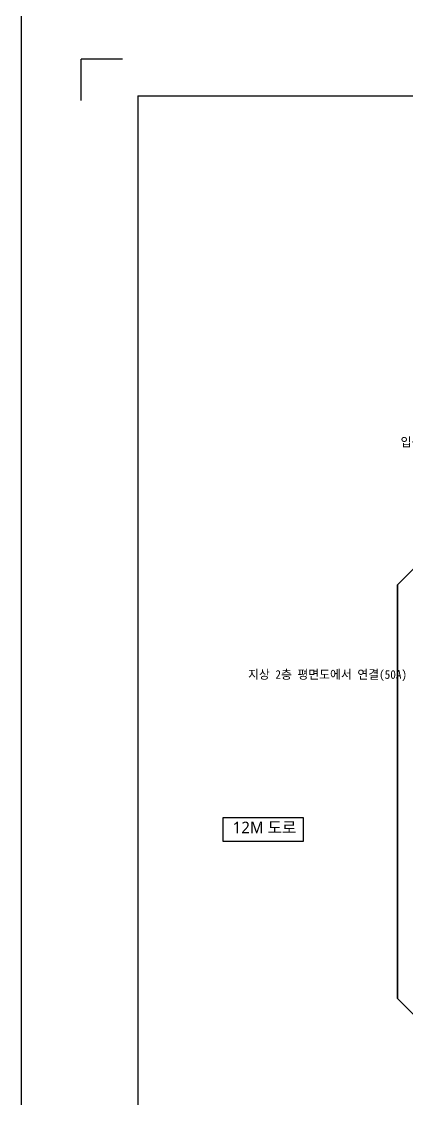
# Model space of a CAD drawing. Header units: millimetres. Extents: x 16332047 to 33387680, y -14835522 to -7015081.
# Drawn here: x 16404448 to 16424507, y -7490533 to -7434459 of the extents above; entities that cross this region are included whole.
import ezdxf
from ezdxf.enums import TextEntityAlignment as Align

# ---------------------------------------------------------------- set-up
doc = ezdxf.new("R2010")
doc.units = ezdxf.units.MM
doc.header["$LTSCALE"] = 300
doc.header["$MEASUREMENT"] = 0
for name, color, linetype in [('3', 3, 'CONTINUOUS'), ('A-HAT', 5, 'CONTINUOUS'), ('TEXT', 3, 'CONTINUOUS')]:
    doc.layers.add(name, color=color, linetype=linetype)
doc.layers.add('arch', color=255, linetype='CONTINUOUS', lineweight=25)
doc.styles.add('돋움체', font='')
doc.styles.add('맑은고딕', font='malgun.ttf')
doc.styles.get('돋움체').set_extended_font_data('DotumChe')

msp = doc.modelspace()

# ---------------------------------------------------------------- linework, layer by layer
at = {"layer": '3', "color": 0, "linetype": 'Continuous'}
for p, q in [((16407539, -7438569), (16407539, -7436415)), ((16407539, -7438569), (16407539, -7436415)), ((16407539, -7438569), (16407539, -7436415)), ((16407539, -7438569), (16407539, -7436415)), ((16409693, -7436415), (16407539, -7436415)), ((16407539, -7438569), (16407539, -7436415)), ((16410488, -7438315), (16410488, -7518637)), ((16410488, -7438315), (16514320, -7438315))]:
    msp.add_line(p, q, dxfattribs=at)
at = {"layer": 'A-HAT', "color": 1}
msp.add_lwpolyline([(16404448, -7356890), (16530876, -7356890), (16530876, -7527806), (16404448, -7527806)], close=True, dxfattribs=at)
at = {"layer": 'arch'}
for p, q in [((16423983, -7463759), (16428226, -7459517)), ((16428226, -7459517), (16423983, -7463759)), ((16423983, -7485274), (16423983, -7463759)), ((16423983, -7463759), (16423983, -7485274)), ((16428226, -7489517), (16423983, -7485274)), ((16423983, -7485274), (16428226, -7489517))]:
    msp.add_line(p, q, dxfattribs=at)
at = {"layer": 'arch', "elevation": 0}
msp.add_lwpolyline([(16414903, -7477089), (16419099, -7477089), (16419099, -7475876), (16414903, -7475876)], close=True, dxfattribs=at)

# ---------------------------------------------------------------- texts
at = {"layer": 'arch', "extrusion": (-2.15396e-07, -1.45748e-06, 1), "style": '맑은고딕'}
msp.add_text('12M 도로', height=600, dxfattribs=at).set_placement((16415425, -7476385, 8), align=Align.MIDDLE_LEFT)
at = {"layer": 'TEXT', "color": 7, "style": '돋움체'}
for s, p in [('입상관 100A, 50A', (16424151, -7456337, 0)), ('지상 2층 평면도에서 연결(50A)', (16416223, -7468426, 0))]:
    msp.add_text(s, height=450, dxfattribs=at).set_placement(p, align=Align.MIDDLE_LEFT)

doc.saveas('drawing.dxf')
